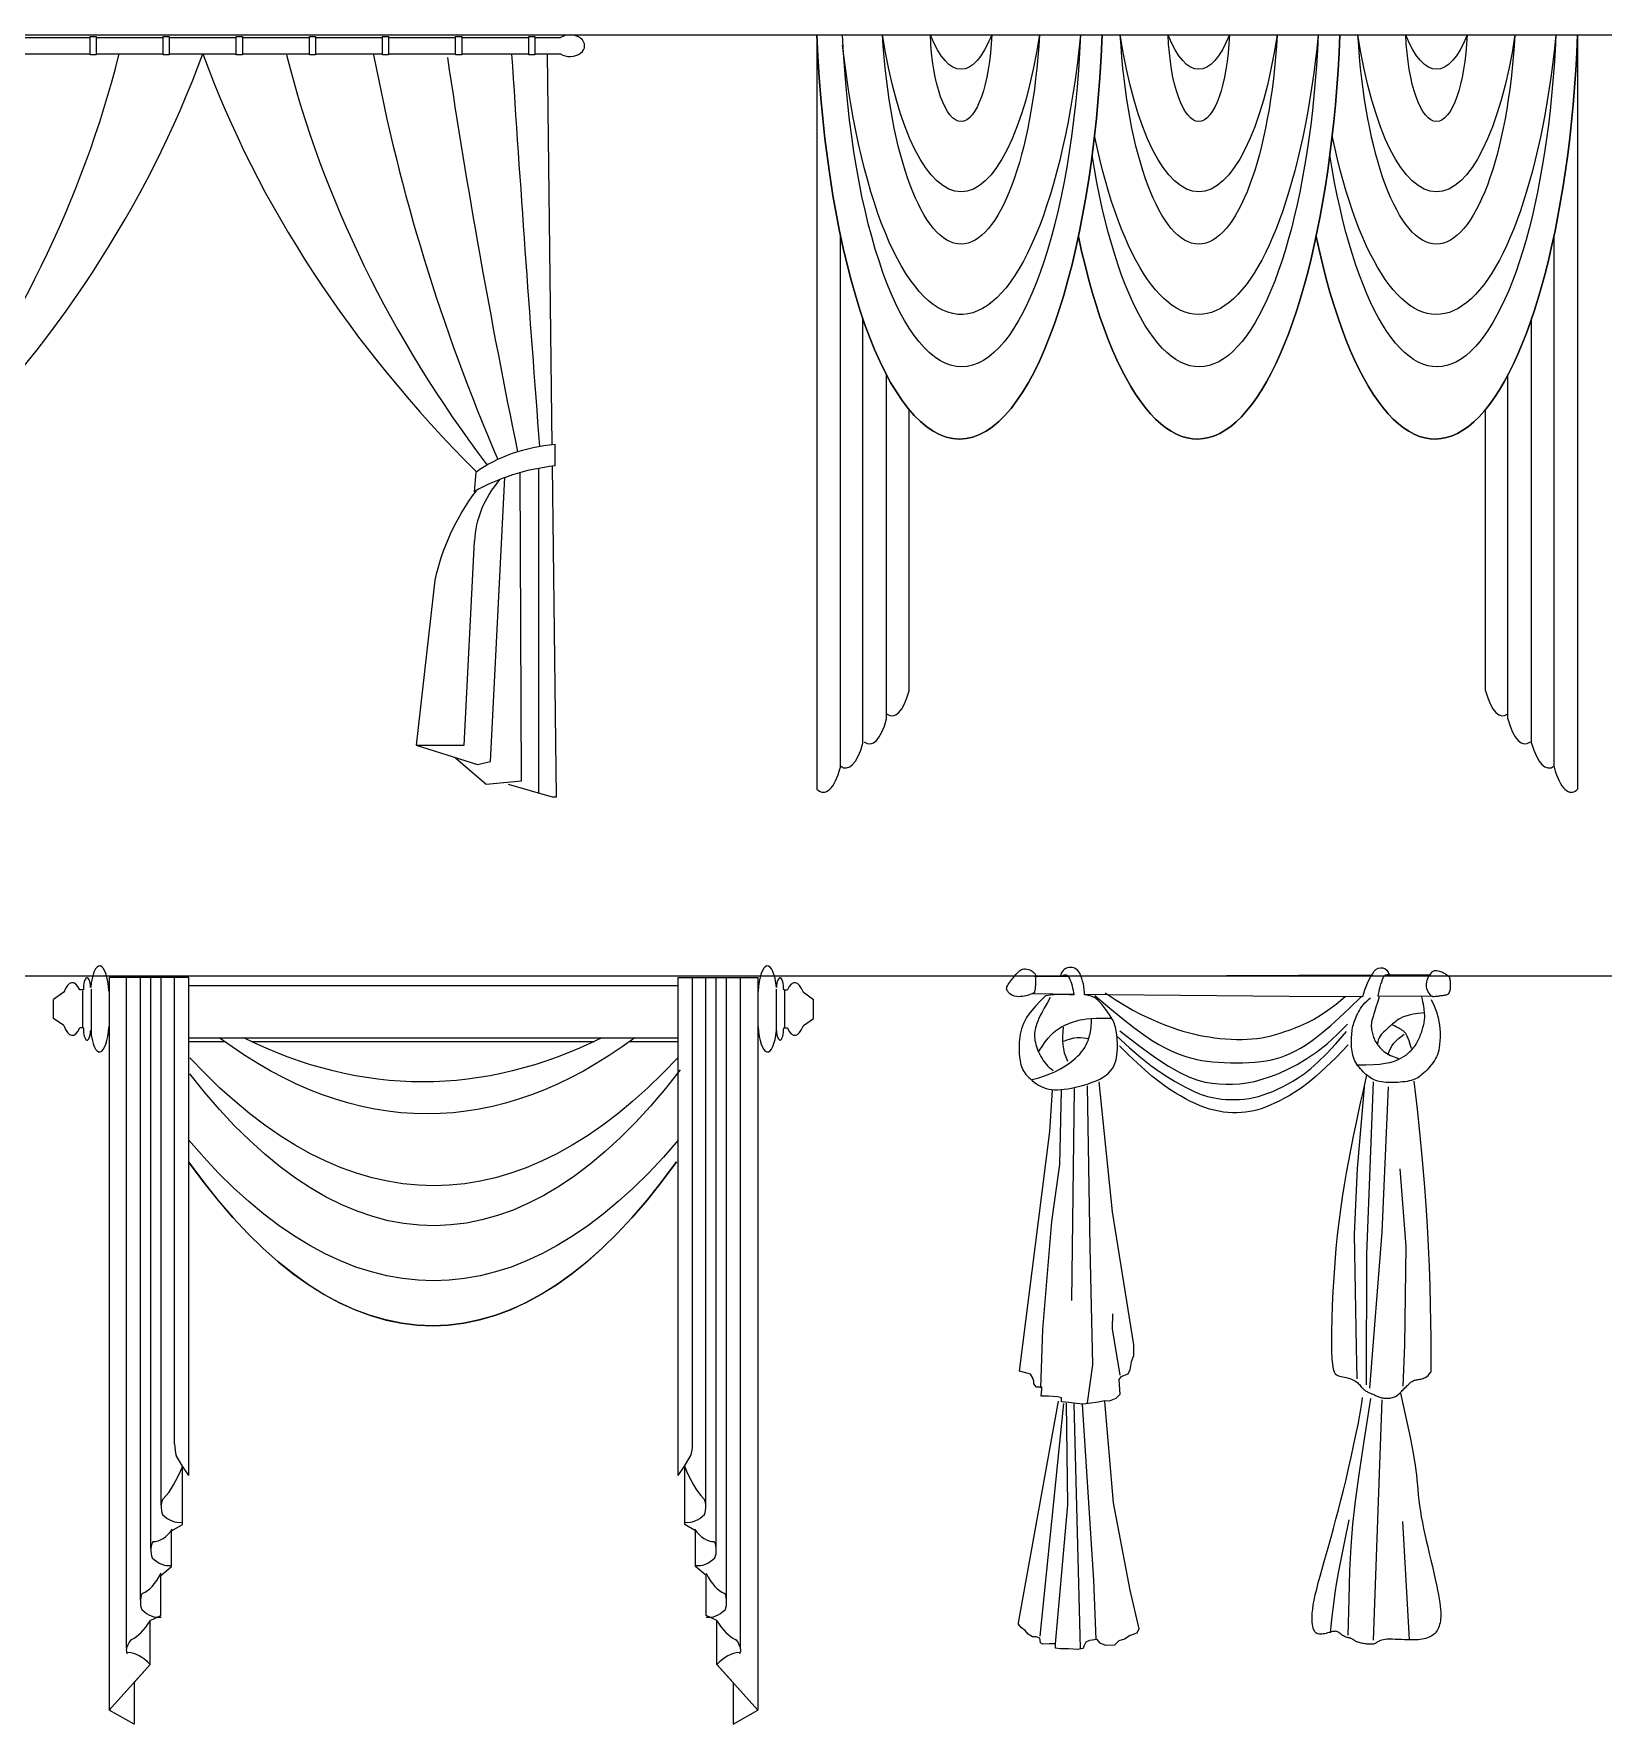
# Model space of a CAD drawing. Header units: inches. Extents: x 8.9 to 51.4, y 16 to 40.8.
# Drawn here: x 18.99 to 25.66, y 21.14 to 28.32 of the extents above; entities that cross this region are included whole.
import ezdxf

# ---------------------------------------------------------------- set-up
doc = ezdxf.new("R2010")
doc.units = ezdxf.units.IN
doc.header["$MEASUREMENT"] = 0
doc.layers.add('02', color=2, linetype='Continuous')
doc.layers.add('4', color=4, linetype='Continuous')

msp = doc.modelspace()

# ---------------------------------------------------------------- linework, layer by layer
at = {"layer": '02'}
for p, q in [((22.318, 28.3179), (25.554, 28.3179)), ((22.318, 28.3179), (22.318, 25.1109)), ((25.554, 28.3179), (25.554, 25.1109)), ((18.941, 28.3064), (19.2259, 28.3064)), ((19.2259, 28.3117), (19.252, 28.3117)), ((19.2259, 28.2329), (19.2259, 28.3117)), ((19.252, 28.3117), (19.252, 28.2329)), ((19.252, 28.3064), (19.5369, 28.3064)), ((19.5369, 28.2329), (19.5369, 28.3117)), ((19.5369, 28.3117), (19.563, 28.3117)), ((19.563, 28.3117), (19.563, 28.2329)), ((19.563, 28.3064), (19.848, 28.3064)), ((19.848, 28.3117), (19.8741, 28.3117)), ((19.848, 28.2329), (19.848, 28.3117)), ((19.8741, 28.3117), (19.8741, 28.2329)), ((19.8741, 28.3064), (20.159, 28.3064)), ((20.159, 28.3117), (20.1851, 28.3117)), ((20.159, 28.2329), (20.159, 28.3117)), ((20.1851, 28.3117), (20.1851, 28.2329)), ((20.1851, 28.3064), (20.47, 28.3064)), ((20.47, 28.3117), (20.4961, 28.3117)), ((20.47, 28.2329), (20.47, 28.3117)), ((20.4961, 28.3117), (20.4961, 28.2329)), ((20.4961, 28.3064), (20.7811, 28.3064)), ((20.7811, 28.3117), (20.8072, 28.3117)), ((20.7811, 28.2329), (20.7811, 28.3117)), ((20.8072, 28.3117), (20.8072, 28.2329)), ((20.8072, 28.3064), (21.0921, 28.3064)), ((21.0921, 28.3117), (21.1182, 28.3117)), ((21.0921, 28.2329), (21.0921, 28.3117)), ((21.1182, 28.3117), (21.1182, 28.2329)), ((21.1186, 28.3064), (21.2265, 28.3064)), ((18.941, 28.2375), (19.2259, 28.2375)), ((19.252, 28.2329), (19.2259, 28.2329)), ((19.252, 28.2375), (19.5369, 28.2375)), ((19.563, 28.2329), (19.5369, 28.2329)), ((19.563, 28.2375), (19.848, 28.2375)), ((19.8741, 28.2329), (19.848, 28.2329)), ((19.8741, 28.2375), (20.159, 28.2375)), ((20.1851, 28.2329), (20.159, 28.2329)), ((20.1851, 28.2375), (20.47, 28.2375)), ((20.4961, 28.2329), (20.47, 28.2329)), ((20.4961, 28.2375), (20.7811, 28.2375)), ((20.8072, 28.2329), (20.7811, 28.2329)), ((20.8072, 28.2375), (21.0921, 28.2375)), ((21.1182, 28.2329), (21.0921, 28.2329)), ((21.1186, 28.2375), (21.2265, 28.2375)), ((21.1921, 26.575), (21.1724, 28.2375)), ((22.4181, 25.2043), (22.4181, 27.4664)), ((25.4539, 25.2043), (25.4539, 27.4664)), ((22.5137, 25.3069), (22.5137, 27.1111)), ((25.3583, 25.3069), (25.3583, 27.1111)), ((22.6146, 25.4095), (22.6146, 26.8718)), ((25.2574, 25.4095), (25.2574, 26.8718)), ((22.7102, 25.5292), (22.7102, 26.7249)), ((25.1618, 25.5292), (25.1618, 26.7249)), ((21.2041, 26.4856), (21.2041, 26.5761)), ((20.8667, 26.4577), (20.86, 26.3755)), ((21.0606, 25.1467), (21.0563, 26.4571)), ((21.1352, 25.0948), (21.135, 26.4752)), ((21.2099, 25.0779), (21.1932, 26.4839)), ((20.9299, 25.2293), (20.9911, 26.4363)), ((20.8179, 25.2982), (20.8612, 26.1655)), ((20.6933, 26.0003), (20.6127, 25.2982)), ((20.6127, 25.2982), (20.8179, 25.2982)), ((20.6127, 25.2982), (20.8739, 25.2155)), ((20.7812, 25.2449), (20.9113, 25.1329)), ((20.8739, 25.2155), (20.9299, 25.2293)), ((20.9113, 25.1329), (21.0606, 25.1467)), ((21.0046, 25.1329), (21.1912, 25.0779)), ((21.1912, 25.0779), (21.2099, 25.0779)), ((19.308, 24.3096), (19.308, 21.1951)), ((19.6462, 24.3096), (19.308, 24.3096)), ((19.3816, 21.4608), (19.3816, 24.3096)), ((19.4405, 21.6627), (19.4405, 24.3096)), ((19.4847, 21.8827), (19.4847, 24.3096)), ((19.5289, 22.0666), (19.5289, 24.3096)), ((19.5855, 22.3278), (19.5855, 24.3096)), ((19.6462, 22.1935), (19.6462, 24.3096)), ((21.7281, 22.1935), (21.7281, 24.3096)), ((21.7281, 24.3096), (22.0663, 24.3096)), ((21.7888, 22.3278), (21.7888, 24.3096)), ((21.8453, 22.0666), (21.8453, 24.3096)), ((21.8895, 21.8827), (21.8895, 24.3096)), ((21.9338, 21.6627), (21.9338, 24.3096)), ((21.9926, 21.4608), (21.9926, 24.3096)), ((22.0663, 24.3096), (22.0663, 21.1951)), ((19.1139, 24.2473), (19.0705, 24.217)), ((19.1976, 24.2574), (19.1821, 24.2574)), ((19.1935, 24.2543), (19.1935, 24.0957)), ((19.2301, 24.2613), (19.2301, 24.0719)), ((19.6462, 24.2769), (21.7281, 24.2769)), ((22.1441, 24.2613), (22.1441, 24.0719)), ((22.1767, 24.2574), (22.1922, 24.2574)), ((22.1807, 24.2543), (22.1807, 24.0957)), ((22.2603, 24.2473), (22.3037, 24.217)), ((19.0705, 24.1361), (19.0705, 24.217)), ((22.3037, 24.1361), (22.3037, 24.217)), ((19.1139, 24.1058), (19.0705, 24.1361)), ((19.1976, 24.0957), (19.1821, 24.0957)), ((22.1767, 24.0957), (22.1922, 24.0957)), ((22.2603, 24.1058), (22.3037, 24.1361)), ((19.6462, 24.0542), (21.7281, 24.0542)), ((19.6462, 24.0388), (19.7964, 24.0388)), ((19.9113, 24.0388), (21.3712, 24.0388)), ((21.5226, 24.0388), (21.7281, 24.0388)), ((19.6192, 22.232), (19.5927, 22.2773)), ((19.6188, 21.9849), (19.6188, 22.2326)), ((19.6462, 22.1935), (19.6192, 22.232)), ((21.7281, 22.1935), (21.755, 22.232)), ((21.755, 22.232), (21.7816, 22.2773)), ((21.7555, 21.9849), (21.7555, 22.2326)), ((19.573, 21.9583), (19.6188, 21.9849)), ((19.573, 21.8061), (19.573, 21.9583)), ((21.8012, 21.9583), (21.7555, 21.9849)), ((21.8012, 21.8061), (21.8012, 21.9583)), ((19.5273, 21.7674), (19.573, 21.8061)), ((21.8469, 21.7674), (21.8012, 21.8061)), ((19.5273, 21.5975), (19.5273, 21.7674)), ((21.8469, 21.5975), (21.8469, 21.7674)), ((19.4816, 21.5757), (19.5273, 21.5975)), ((19.4816, 21.3888), (19.4816, 21.5757)), ((21.8926, 21.5757), (21.8469, 21.5975)), ((21.8926, 21.3888), (21.8926, 21.5757)), ((19.308, 21.1951), (19.4816, 21.3888)), ((19.4816, 21.3888), (19.4131, 21.3124)), ((21.8926, 21.3888), (21.9612, 21.3124)), ((22.0663, 21.1951), (21.8926, 21.3888)), ((19.4131, 21.3124), (19.4131, 21.1355)), ((21.9612, 21.3124), (21.9612, 21.1355)), ((19.4131, 21.1355), (19.308, 21.1951)), ((21.9612, 21.1355), (22.0663, 21.1951))]:
    msp.add_line(p, q, dxfattribs=at)
for points in [[(23.2347, 24.2416, -0.09696), (23.177, 24.2284, -0.160472), (23.1422, 24.2387, -0.129191), (23.1264, 24.2571, -0.232745), (23.1265, 24.2711, -0.034361), (23.1342, 24.2841, -0.018376), (23.1511, 24.3069, -0.014338), (23.1687, 24.3277, -0.025121), (23.1796, 24.3387, -0.166678), (23.1978, 24.3466, -0.123993), (23.2239, 24.3422, -0.095868), (23.2422, 24.3295, -0.168448), (23.2477, 24.3178, -0.029539), (23.2483, 24.3037, -0.015965), (23.2472, 24.2776, -0.015142), (23.2441, 24.2487, -0.129766), (23.2427, 24.2455, -0.117222), (23.2423, 24.2451, -0.008347)], [(24.9428, 24.2281, -0.231411), (24.9307, 24.2324, -0.098941), (24.9151, 24.2566, -0.116147), (24.9111, 24.2831, -0.09997), (24.9198, 24.3128, -0.079102), (24.9367, 24.3355, -0.181529), (24.9483, 24.3406, -0.078086), (24.9613, 24.3392, -0.050496), (24.9803, 24.3321, -0.043362), (25.0035, 24.318, -0.152229), (25.0082, 24.3117, -0.04535), (25.0101, 24.304, -0.021713), (25.0119, 24.2875, -0.0196), (25.0123, 24.2716, -0.0256), (25.0116, 24.2594, -0.122066), (25.005, 24.2418, -0.200714), (24.9952, 24.2355, -0.006291), (24.9882, 24.2343, -0.002554), (24.971, 24.2318, -0.003256), (24.9549, 24.2296, -0.004335)]]:
    msp.add_lwpolyline(points, format="xyb", close=True, dxfattribs=at)
for points in [[(23.3887, 24.3144), (23.2436, 24.3138)], [(24.6776, 24.3197), (23.4416, 24.3146)], [(24.9279, 24.3207), (24.7345, 24.3199)], [(23.2908, 24.2328), (23.2672, 24.2092), (23.2478, 24.1884), (23.2321, 24.1702), (23.2197, 24.1541), (23.21, 24.1397), (23.2026, 24.1266), (23.1969, 24.1145), (23.1924, 24.1028), (23.1887, 24.0914), (23.1857, 24.0801), (23.1832, 24.0689), (23.1814, 24.0578), (23.18, 24.0468), (23.179, 24.036), (23.1785, 24.0252), (23.1782, 24.0146), (23.1782, 24.0042), (23.1785, 23.9939), (23.179, 23.9838), (23.1798, 23.974), (23.1809, 23.9646), (23.1823, 23.9555), (23.184, 23.9469), (23.186, 23.9389), (23.1883, 23.9313), (23.191, 23.9242), (23.1942, 23.9175), (23.1978, 23.911), (23.2021, 23.9047), (23.2069, 23.8984), (23.2125, 23.8921), (23.2188, 23.8856), (23.2259, 23.8788), (23.2337, 23.872), (23.2423, 23.8653), (23.2514, 23.8588), (23.2612, 23.8527), (23.2714, 23.8471), (23.2821, 23.8423), (23.2932, 23.8384), (23.3047, 23.8355), (23.3165, 23.8337), (23.3289, 23.8327), (23.3418, 23.8327), (23.3554, 23.8335), (23.3698, 23.8351), (23.385, 23.8374), (23.4011, 23.8404), (23.4182, 23.844), (23.4359, 23.8482), (23.4539, 23.8531), (23.4718, 23.8585), (23.4894, 23.8646), (23.5061, 23.8712), (23.5216, 23.8784), (23.5357, 23.8863), (23.5479, 23.8947), (23.5584, 23.9037), (23.5673, 23.9132), (23.5747, 23.9233), (23.5808, 23.9339), (23.5857, 23.9449), (23.5895, 23.9565), (23.5923, 23.9686), (23.5943, 23.981), (23.5956, 23.9938), (23.5963, 24.0066), (23.5965, 24.0193), (23.5962, 24.0318), (23.5955, 24.0438), (23.5946, 24.0551), (23.5935, 24.0657), (23.5924, 24.0752), (23.5911, 24.084), (23.5896, 24.092), (23.5878, 24.0995), (23.5858, 24.1065), (23.5835, 24.1133), (23.5807, 24.12), (23.5776, 24.1268), (23.5739, 24.1337), (23.5698, 24.1407), (23.5654, 24.1478), (23.5607, 24.1549), (23.5559, 24.1618), (23.551, 24.1686), (23.5462, 24.1752), (23.5414, 24.1815), (23.5368, 24.1874), (23.5323, 24.1929), (23.528, 24.1981), (23.5237, 24.2029), (23.5196, 24.2073), (23.5154, 24.2115), (23.5112, 24.2153), (23.507, 24.2187), (23.5028, 24.2219), (23.4983, 24.2247), (23.4937, 24.2273), (23.4887, 24.2295), (23.4834, 24.2314), (23.4776, 24.233), (23.4713, 24.2343), (23.4644, 24.2353), (23.4568, 24.236)], [(23.2347, 24.2416), (23.4124, 24.2393)], [(23.3108, 24.2246), (23.2967, 24.2009), (23.285, 24.1806), (23.2755, 24.1632), (23.2678, 24.1483), (23.2617, 24.1355), (23.257, 24.1244), (23.2533, 24.1145), (23.2504, 24.1055), (23.248, 24.0969), (23.2461, 24.0887), (23.2448, 24.0808), (23.2439, 24.073), (23.2436, 24.0653), (23.2437, 24.0576), (23.2444, 24.0498), (23.2455, 24.0419), (23.2472, 24.0337), (23.2493, 24.0254), (23.2519, 24.0168), (23.2549, 24.0082), (23.2583, 23.9996), (23.2621, 23.9909), (23.2663, 23.9824), (23.2708, 23.974), (23.2756, 23.9657), (23.2809, 23.9577), (23.2865, 23.9499), (23.2926, 23.9423), (23.2993, 23.935), (23.3065, 23.928), (23.3144, 23.9214), (23.323, 23.915)], [(23.4128, 24.237), (23.4119, 24.237), (23.4023, 24.2371), (23.3927, 24.2373), (23.3832, 24.2376), (23.3735, 24.2379), (23.3633, 24.2381), (23.3523, 24.2381), (23.3403, 24.2376), (23.3269, 24.2367), (23.3119, 24.2351), (23.2908, 24.2328)], [(23.4573, 24.2388), (23.5562, 24.2375), (24.4806, 24.2299), (24.6404, 24.2307)], [(23.4999, 24.2342), (23.5637, 24.1797), (23.6187, 24.1345), (23.6661, 24.0976), (23.7067, 24.0679), (23.7418, 24.0442), (23.7724, 24.0256), (23.7995, 24.0108), (23.8242, 23.9988), (23.8474, 23.9886), (23.8697, 23.98), (23.8912, 23.9728), (23.9125, 23.9668), (23.9337, 23.9618), (23.9553, 23.9578), (23.9775, 23.9546), (24.0008, 23.9521), (24.0252, 23.95), (24.0507, 23.9485), (24.0768, 23.9475), (24.1032, 23.9472), (24.1297, 23.9475), (24.1558, 23.9485), (24.1813, 23.9503), (24.2058, 23.9528), (24.2291, 23.9562), (24.2513, 23.9605), (24.2726, 23.9658), (24.2934, 23.9721), (24.3137, 23.9796), (24.3339, 23.9883), (24.3541, 23.9983), (24.3747, 24.0096), (24.3958, 24.0225), (24.4184, 24.0378), (24.4433, 24.0562), (24.4713, 24.0788), (24.5035, 24.1064), (24.5406, 24.1398), (24.5836, 24.1801), (24.6333, 24.228)], [(23.5442, 24.2457), (23.5871, 24.2172), (23.6262, 24.1929), (23.6621, 24.1721), (23.695, 24.1545), (23.7253, 24.1396), (23.7536, 24.127), (23.78, 24.1161), (23.8051, 24.1065), (23.8291, 24.0978), (23.8524, 24.0899), (23.875, 24.0828), (23.8972, 24.0764), (23.9193, 24.0707), (23.9413, 24.0656), (23.9635, 24.0612), (23.986, 24.0574), (24.0091, 24.0541), (24.0325, 24.0514), (24.0562, 24.0493), (24.0798, 24.0479), (24.1032, 24.0471), (24.1262, 24.047), (24.1486, 24.0477), (24.1701, 24.049), (24.1908, 24.0511), (24.2108, 24.054), (24.2303, 24.0577), (24.2496, 24.0621), (24.269, 24.0673), (24.2887, 24.0733), (24.3091, 24.08), (24.3304, 24.0875), (24.3529, 24.0959), (24.3768, 24.1057), (24.4024, 24.1175), (24.4299, 24.1319), (24.4597, 24.1497), (24.492, 24.1713), (24.527, 24.1975), (24.565, 24.2289)], [(24.9306, 24.2162), (24.9436, 24.1894), (24.9535, 24.1638), (24.9606, 24.1393), (24.9652, 24.1162), (24.968, 24.0946), (24.9691, 24.0746), (24.9691, 24.0564), (24.9683, 24.04), (24.967, 24.0255), (24.9653, 24.0127), (24.9632, 24.0014), (24.9606, 23.9913), (24.9575, 23.9821), (24.9538, 23.9736), (24.9496, 23.9655), (24.9448, 23.9576), (24.9394, 23.9496), (24.9334, 23.9415), (24.9271, 23.9336), (24.9204, 23.9258), (24.9136, 23.9184), (24.9067, 23.9113), (24.8998, 23.9047), (24.8931, 23.8986), (24.8866, 23.8933), (24.8803, 23.8886), (24.8739, 23.8844), (24.8674, 23.8808), (24.8607, 23.8777), (24.8536, 23.8749), (24.8461, 23.8726), (24.8378, 23.8705), (24.8289, 23.8688), (24.8194, 23.8673), (24.8094, 23.866), (24.7991, 23.865), (24.7886, 23.8643), (24.778, 23.8638), (24.7676, 23.8635), (24.7574, 23.8635), (24.7475, 23.8638), (24.738, 23.8643), (24.7289, 23.8652), (24.72, 23.8664), (24.7116, 23.8681), (24.7034, 23.8701), (24.6955, 23.8727), (24.6878, 23.8758), (24.6805, 23.8794), (24.6734, 23.8835), (24.6665, 23.8881), (24.6598, 23.8931), (24.6534, 23.8985), (24.6472, 23.9041), (24.6412, 23.9099), (24.6354, 23.9159), (24.6298, 23.9221), (24.6245, 23.9284), (24.6194, 23.9349), (24.6146, 23.9417), (24.6103, 23.9486), (24.6063, 23.9559), (24.6029, 23.9634), (24.5999, 23.9713), (24.5976, 23.9795), (24.5957, 23.9881), (24.5943, 23.9968), (24.5933, 24.0057), (24.5926, 24.0146), (24.5922, 24.0236), (24.5921, 24.0324), (24.5921, 24.041), (24.5923, 24.0494), (24.5926, 24.0576), (24.5931, 24.0656), (24.5937, 24.0734), (24.5945, 24.081), (24.5955, 24.0885), (24.5968, 24.0959), (24.5983, 24.1032), (24.6, 24.1105), (24.602, 24.1177), (24.6043, 24.1249), (24.6069, 24.1322), (24.6099, 24.1395), (24.6132, 24.147), (24.617, 24.1547), (24.6211, 24.1625), (24.6257, 24.1706), (24.6308, 24.1788), (24.6364, 24.187), (24.6425, 24.1951), (24.6493, 24.2029), (24.6567, 24.2103), (24.6647, 24.2172), (24.6735, 24.2235)], [(24.6136, 23.939), (24.6525, 23.939), (24.6854, 23.9402), (24.713, 23.9424), (24.7359, 23.9454), (24.755, 23.9492), (24.7709, 23.9537), (24.7844, 23.9587), (24.7961, 23.9641), (24.8068, 23.9699), (24.8165, 23.976), (24.8253, 23.9822), (24.8332, 23.9886), (24.8404, 23.9951), (24.8468, 24.0015), (24.8526, 24.008), (24.8577, 24.0143), (24.8623, 24.0204), (24.8664, 24.0264), (24.87, 24.0323), (24.8733, 24.0381), (24.8762, 24.0439), (24.8789, 24.0497), (24.8814, 24.0555), (24.8838, 24.0615), (24.8861, 24.0675), (24.8883, 24.0737), (24.8905, 24.0799), (24.8925, 24.0861), (24.8944, 24.0922), (24.8961, 24.0983), (24.8977, 24.1043), (24.8991, 24.1102), (24.9004, 24.1158), (24.9014, 24.1214), (24.9022, 24.1269), (24.9029, 24.1325), (24.9033, 24.1382), (24.9034, 24.1441), (24.9034, 24.1502), (24.9031, 24.1566), (24.9025, 24.1635), (24.9017, 24.1709), (24.9006, 24.1788), (24.8993, 24.1873), (24.8976, 24.1965), (24.8956, 24.2064), (24.8933, 24.2172), (24.8906, 24.2288)], [(24.7097, 24.227), (24.7024, 24.2037), (24.6962, 24.1843), (24.6911, 24.1683), (24.6868, 24.1553), (24.6835, 24.1445), (24.6808, 24.1356), (24.6789, 24.1279), (24.6775, 24.121), (24.6767, 24.1143), (24.6763, 24.1078), (24.6763, 24.1015), (24.6767, 24.0953), (24.6774, 24.0893), (24.6784, 24.0834), (24.6796, 24.0777), (24.6809, 24.0721), (24.6824, 24.0666), (24.6841, 24.0612), (24.686, 24.0558), (24.6881, 24.0505), (24.6905, 24.0452), (24.6932, 24.0399), (24.6963, 24.0345), (24.6998, 24.029), (24.7037, 24.0233), (24.7081, 24.0177), (24.7129, 24.012), (24.7181, 24.0064), (24.7238, 24.001), (24.7299, 23.9959), (24.7365, 23.991), (24.7435, 23.9866), (24.7509, 23.9826), (24.7585, 23.979), (24.7661, 23.9758), (24.7734, 23.973), (24.7802, 23.9705), (24.7861, 23.9684), (24.7911, 23.9665), (24.7948, 23.9648)], [(24.7062, 24.2311), (24.9348, 24.2322)], [(24.9018, 24.1603), (24.8756, 24.1575), (24.8541, 24.1542), (24.8366, 24.1506), (24.8225, 24.1466), (24.8111, 24.1424), (24.8017, 24.1379), (24.7939, 24.1332), (24.7868, 24.1283), (24.7801, 24.1233), (24.7735, 24.1182), (24.767, 24.113), (24.7607, 24.1076), (24.7544, 24.1022), (24.7483, 24.0967), (24.7421, 24.0911), (24.736, 24.0854), (24.73, 24.0797), (24.7241, 24.0737), (24.7186, 24.0674), (24.7136, 24.0607), (24.7094, 24.0533), (24.7061, 24.0452), (24.704, 24.0362), (24.7031, 24.0262)], [(23.2341, 23.876), (23.2615, 23.8835), (23.2865, 23.8917), (23.3092, 23.9005), (23.3297, 23.9096), (23.3483, 23.919), (23.365, 23.9286), (23.3801, 23.9382), (23.3937, 23.9476), (23.406, 23.9569), (23.4171, 23.9661), (23.427, 23.9752), (23.4359, 23.9843), (23.4439, 23.9936), (23.451, 24.0032), (23.4573, 24.0131), (23.463, 24.0234), (23.4682, 24.0343), (23.4727, 24.0459), (23.4767, 24.0583), (23.48, 24.0717), (23.4826, 24.0862), (23.4847, 24.102), (23.486, 24.1192), (23.4866, 24.138)], [(23.2597, 23.9922), (23.2755, 24.0167), (23.2896, 24.0366), (23.302, 24.0528), (23.3131, 24.0655), (23.3232, 24.0756), (23.3324, 24.0835), (23.3412, 24.0898), (23.3497, 24.0952), (23.3582, 24.1), (23.3667, 24.1045), (23.3753, 24.1086), (23.3839, 24.1124), (23.3925, 24.1159), (23.4012, 24.1192), (23.41, 24.1222), (23.4188, 24.1251), (23.4278, 24.1278), (23.4378, 24.1303), (23.4497, 24.1324), (23.4645, 24.1343), (23.4831, 24.1357), (23.5064, 24.1367), (23.5354, 24.1371), (23.571, 24.1369)], [(23.3655, 24.0993), (23.364, 24.079), (23.3631, 24.0598), (23.363, 24.0416), (23.3641, 24.024), (23.3664, 24.0068), (23.3703, 23.9897), (23.3761, 23.9723), (23.3838, 23.9545)], [(23.5941, 24.0603), (23.6478, 24.0112), (23.6957, 23.9704), (23.7383, 23.9368), (23.7761, 23.9094), (23.8094, 23.8875), (23.8386, 23.8699), (23.8642, 23.8559), (23.8865, 23.8443), (23.906, 23.8346), (23.9232, 23.8262), (23.9387, 23.8192), (23.9528, 23.8133), (23.9663, 23.8084), (23.9795, 23.8043), (23.9931, 23.8009), (24.0075, 23.798), (24.0232, 23.7955), (24.0401, 23.7934), (24.0581, 23.7919), (24.0768, 23.7911), (24.0962, 23.791), (24.116, 23.7917), (24.1361, 23.7934), (24.1562, 23.7961), (24.1763, 23.7999), (24.1964, 23.8048), (24.2165, 23.8109), (24.2367, 23.818), (24.2571, 23.8261), (24.2778, 23.8353), (24.2987, 23.8455), (24.3201, 23.8566), (24.3421, 23.869), (24.3653, 23.8834), (24.3905, 23.9012), (24.4183, 23.9234), (24.4496, 23.9512), (24.485, 23.9859), (24.5253, 24.0284), (24.5712, 24.0801)], [(23.6065, 24.0842), (23.6876, 24.0212), (23.756, 23.9716), (23.8134, 23.9338), (23.8617, 23.9061), (23.9026, 23.8867), (23.9379, 23.8739), (23.9694, 23.8659), (23.999, 23.861), (24.028, 23.8578), (24.057, 23.8562), (24.0864, 23.8564), (24.1163, 23.8584), (24.147, 23.8624), (24.1789, 23.8687), (24.212, 23.8774), (24.2468, 23.8887), (24.2835, 23.9027), (24.3218, 23.9199), (24.3615, 23.9407), (24.4026, 23.9654), (24.4447, 23.9945), (24.4878, 24.0284), (24.5314, 24.0675), (24.5756, 24.1122)], [(24.8476, 24.0084), (24.8422, 24.0261), (24.8374, 24.0404), (24.8331, 24.0516), (24.8293, 24.0602), (24.8258, 24.0667), (24.8227, 24.0715), (24.8198, 24.0752), (24.817, 24.078), (24.8143, 24.0806), (24.8116, 24.0829), (24.8089, 24.085), (24.8061, 24.087), (24.8033, 24.0889), (24.8003, 24.0907), (24.7971, 24.0925), (24.7938, 24.0944), (24.7902, 24.0964), (24.7864, 24.0984), (24.7825, 24.1005), (24.7786, 24.1025), (24.7748, 24.1045), (24.7711, 24.1064), (24.7676, 24.1082), (24.7645, 24.1098)], [(23.3688, 24.039), (23.3827, 24.0455), (23.3971, 24.0501), (23.4116, 24.0532), (23.4257, 24.0549), (23.4394, 24.0552), (23.4521, 24.0544), (23.4635, 24.0525), (23.4734, 24.0498)], [(24.5785, 24.0238), (24.5269, 23.9708), (24.4818, 23.927), (24.4422, 23.8915), (24.4077, 23.8629), (24.3774, 23.8402), (24.3506, 23.8221), (24.3266, 23.8077), (24.3046, 23.7956), (24.2842, 23.7849), (24.2648, 23.7754), (24.2464, 23.767), (24.2286, 23.7598), (24.2113, 23.7535), (24.1941, 23.7483), (24.177, 23.7439), (24.1596, 23.7405), (24.1417, 23.7378), (24.1234, 23.7361), (24.1047, 23.7352), (24.0857, 23.7353), (24.0664, 23.7363), (24.047, 23.7384), (24.0273, 23.7415), (24.0076, 23.7457), (23.9877, 23.7511), (23.9678, 23.7575), (23.9477, 23.7651), (23.9273, 23.7739), (23.9066, 23.7837), (23.8856, 23.7947), (23.864, 23.8069), (23.842, 23.8201), (23.8193, 23.8346), (23.7956, 23.8509), (23.7704, 23.8695), (23.7432, 23.8912), (23.7136, 23.9164), (23.6811, 23.9459), (23.6453, 23.9802), (23.6057, 24.02)], [(24.7468, 23.9815), (24.7519, 23.9958), (24.7578, 24.0087), (24.7647, 24.0205), (24.7725, 24.0314), (24.7815, 24.0415), (24.7918, 24.051), (24.8033, 24.0601), (24.8162, 24.069)], [(23.5168, 23.8666), (23.5735, 23.3135), (23.6648, 22.7483), (23.6642, 22.702), (23.6552, 22.6761), (23.649, 22.6415), (23.6401, 22.6242), (23.611, 22.613), (23.6022, 22.6016), (23.6072, 22.5379), (23.5896, 22.5207), (23.5605, 22.5095), (23.5432, 22.5097), (23.5142, 22.5043), (23.4736, 22.499), (23.4504, 22.4964), (23.4215, 22.4997), (23.3897, 22.503), (23.3579, 22.5063), (23.3581, 22.5236), (23.3408, 22.5267), (23.3032, 22.5301), (23.2714, 22.5305), (23.2746, 22.5594), (23.2748, 22.5681), (23.2516, 22.5684), (23.2402, 22.583), (23.2404, 22.5945), (23.2348, 22.6091), (23.2263, 22.6236), (23.2061, 22.6297), (23.1801, 22.6358), (23.2605, 23.274), (23.3087, 23.6552), (23.3196, 23.8315)], [(24.6558, 23.8965), (24.6525, 23.8817), (24.6469, 23.8567), (24.6395, 23.8233), (24.6306, 23.7828), (24.6207, 23.737), (24.6102, 23.6874), (24.5994, 23.6355), (24.5888, 23.5831), (24.5788, 23.5312), (24.5694, 23.4799), (24.5605, 23.4286), (24.5523, 23.3769), (24.5447, 23.3244), (24.5377, 23.2707), (24.5314, 23.2151), (24.5257, 23.1575), (24.5207, 23.0975), (24.5164, 23.0362), (24.5128, 22.9751), (24.51, 22.9156), (24.5079, 22.8589), (24.5068, 22.8065), (24.5065, 22.7599), (24.5071, 22.7202), (24.5086, 22.6886), (24.5111, 22.6644), (24.5144, 22.6465), (24.5184, 22.6339), (24.5231, 22.6256), (24.5285, 22.6205), (24.5345, 22.6176), (24.541, 22.6157), (24.548, 22.6141), (24.5552, 22.6126), (24.5627, 22.6109), (24.5702, 22.6092), (24.5777, 22.6074), (24.5849, 22.6053), (24.5918, 22.6029), (24.5982, 22.6003), (24.604, 22.5973), (24.6093, 22.5939), (24.614, 22.5904), (24.6183, 22.5867), (24.6222, 22.5829), (24.6258, 22.5792), (24.6292, 22.5755), (24.6323, 22.572), (24.6352, 22.5687), (24.6381, 22.5656), (24.6409, 22.5627), (24.6436, 22.5601), (24.6463, 22.5576), (24.6491, 22.5553), (24.652, 22.5532), (24.655, 22.5512), (24.6581, 22.5494), (24.6613, 22.5477), (24.6647, 22.5461), (24.6682, 22.5446), (24.6717, 22.5431), (24.6754, 22.5416), (24.679, 22.5401), (24.6827, 22.5386), (24.6863, 22.537), (24.69, 22.5353), (24.6937, 22.5336), (24.6974, 22.532), (24.7012, 22.5303), (24.705, 22.5287), (24.7089, 22.5273), (24.7128, 22.5259), (24.7169, 22.5247), (24.721, 22.5237), (24.7251, 22.5228), (24.7294, 22.5221), (24.7337, 22.5216), (24.7381, 22.5213), (24.7426, 22.5213), (24.7472, 22.5214), (24.7519, 22.5218), (24.7565, 22.5224), (24.7612, 22.5232), (24.7659, 22.5243), (24.7705, 22.5257), (24.7749, 22.5274), (24.7793, 22.5293), (24.7834, 22.5316), (24.7873, 22.5341), (24.791, 22.537), (24.7946, 22.54), (24.7981, 22.5433), (24.8015, 22.5467), (24.8048, 22.5502), (24.8082, 22.5538), (24.8116, 22.5574), (24.8151, 22.5611), (24.8186, 22.5647), (24.8221, 22.5682), (24.8256, 22.5717), (24.8291, 22.5751), (24.8325, 22.5783), (24.8358, 22.5813), (24.839, 22.5841), (24.842, 22.5868), (24.8449, 22.5891), (24.8478, 22.5913), (24.8507, 22.5932), (24.8536, 22.5949), (24.8565, 22.5964), (24.8596, 22.5976), (24.8629, 22.5986), (24.8664, 22.5994), (24.8702, 22.6), (24.8741, 22.6006), (24.8782, 22.6012), (24.8826, 22.6019), (24.8871, 22.6028), (24.8918, 22.604), (24.8966, 22.6055), (24.9016, 22.6076), (24.9068, 22.6102), (24.9121, 22.6137), (24.9175, 22.6182), (24.923, 22.6238), (24.9285, 22.6307), (24.9299, 22.6328)], [(24.6846, 23.8666), (24.6557, 23.1345), (24.6537, 22.5791)], [(24.8568, 23.8693), (24.8708, 23.75), (24.8827, 23.6386), (24.8928, 23.5343), (24.9013, 23.4359), (24.9082, 23.3425), (24.9139, 23.253), (24.9184, 23.1666), (24.9219, 23.082), (24.9246, 22.9989), (24.9266, 22.9191), (24.928, 22.8446), (24.929, 22.7779), (24.9295, 22.721), (24.9298, 22.6764), (24.9299, 22.6462), (24.9299, 22.6328)], [(23.3572, 23.831), (23.3503, 23.5159), (23.3155, 23.2733), (23.2779, 22.8139), (23.2689, 22.5653)], [(23.4123, 23.839), (23.4009, 22.9367)], [(23.4674, 23.8499), (23.479, 23.1642), (23.4901, 22.6637), (23.4678, 22.502)], [(24.6476, 23.8599), (24.6161, 23.4988), (24.6027, 23.2188), (24.6114, 22.7369), (24.6146, 22.6042)], [(24.7483, 23.8461), (24.7208, 23.2271), (24.6682, 22.5642)], [(24.798, 23.4965), (24.8234, 23.1668), (24.8181, 22.7491), (24.811, 22.5722)], [(23.6082, 22.6188), (23.576, 22.8159), (23.5768, 22.8796)], [(23.5409, 22.507), (23.5777, 22.0762), (23.6497, 21.7057), (23.6872, 21.5415), (23.6791, 21.5231), (23.6499, 21.5129), (23.6259, 21.4974), (23.602, 21.4898), (23.5833, 21.4715), (23.5463, 21.4694), (23.5227, 21.4802), (23.5097, 21.4962), (23.4779, 21.4913), (23.462, 21.4836), (23.4538, 21.4679), (23.4511, 21.4574), (23.4272, 21.4524), (23.3876, 21.4555), (23.3533, 21.4559), (23.3322, 21.4589), (23.3324, 21.4773), (23.3219, 21.4775), (23.306, 21.4777), (23.2796, 21.4754), (23.2691, 21.4808), (23.2667, 21.5019), (23.2509, 21.5074), (23.2351, 21.5076), (23.2167, 21.5184), (23.2037, 21.5344), (23.188, 21.5452), (23.175, 21.5612), (23.1751, 21.5664), (23.3454, 22.5095)], [(23.3664, 22.4987), (23.2668, 21.5098)], [(23.3324, 21.4773), (23.3848, 22.0681), (23.3797, 22.5011)], [(23.4113, 22.4981), (23.4288, 21.7877), (23.4379, 21.4575)], [(24.8008, 22.5428), (24.8238, 22.4391), (24.8411, 22.3552), (24.8537, 22.2883), (24.8623, 22.2357), (24.8678, 22.1944), (24.8713, 22.1618), (24.8736, 22.1349), (24.8756, 22.111), (24.8781, 22.0876), (24.8812, 22.0643), (24.8848, 22.0409), (24.8889, 22.0171), (24.8935, 21.9929), (24.8986, 21.9682), (24.9042, 21.9427), (24.9101, 21.9164), (24.9164, 21.8891), (24.9229, 21.8613), (24.9294, 21.8334), (24.9359, 21.8057), (24.9422, 21.7787), (24.9481, 21.7528), (24.9535, 21.7284), (24.9583, 21.706), (24.9622, 21.686), (24.9654, 21.668), (24.9679, 21.652), (24.9697, 21.6377), (24.9709, 21.6249), (24.9716, 21.6133), (24.9718, 21.6027), (24.9716, 21.5928), (24.971, 21.5836), (24.97, 21.5749), (24.9686, 21.5667), (24.9669, 21.559), (24.9647, 21.5518), (24.9622, 21.5451), (24.9593, 21.5389), (24.9561, 21.5332), (24.9524, 21.528), (24.9484, 21.5231), (24.944, 21.5188), (24.9391, 21.5148), (24.9339, 21.5112), (24.9282, 21.508), (24.9221, 21.5051), (24.9155, 21.5026), (24.9085, 21.5004), (24.901, 21.4985), (24.8929, 21.4969), (24.8842, 21.4956), (24.8749, 21.4947), (24.8648, 21.494), (24.854, 21.4937), (24.8425, 21.4937), (24.8301, 21.494), (24.8172, 21.4945), (24.804, 21.4951), (24.7909, 21.4958), (24.778, 21.4963), (24.7657, 21.4967), (24.7544, 21.4968), (24.7441, 21.4966), (24.7353, 21.4958), (24.7278, 21.4947), (24.7214, 21.4933), (24.716, 21.4916), (24.7115, 21.4897), (24.7076, 21.4878), (24.7043, 21.4859), (24.7014, 21.484), (24.6987, 21.4823), (24.6961, 21.4807), (24.6936, 21.4793), (24.691, 21.4781), (24.6883, 21.4771), (24.6854, 21.4762), (24.6821, 21.4756), (24.6783, 21.4753), (24.6741, 21.4751), (24.6694, 21.4752), (24.6644, 21.4755), (24.6592, 21.4759), (24.6538, 21.4765), (24.6485, 21.4773), (24.6432, 21.4781), (24.6382, 21.479), (24.6334, 21.4801), (24.629, 21.4812), (24.6248, 21.4823), (24.6209, 21.4836), (24.6173, 21.4849), (24.614, 21.4863), (24.6109, 21.4877), (24.608, 21.4893), (24.6054, 21.4909), (24.6029, 21.4925), (24.6005, 21.4941), (24.5982, 21.4957), (24.5959, 21.4972), (24.5936, 21.4987), (24.5911, 21.4999), (24.5885, 21.501), (24.5856, 21.5018), (24.5825, 21.5025), (24.5793, 21.5032), (24.5759, 21.5039), (24.5724, 21.5047), (24.5688, 21.5057), (24.5652, 21.507), (24.5615, 21.5087), (24.5579, 21.5108), (24.5542, 21.5132), (24.5506, 21.5159), (24.547, 21.5186), (24.5434, 21.5213), (24.5399, 21.5238), (24.5365, 21.5261), (24.5331, 21.5279), (24.5297, 21.5292), (24.5264, 21.53), (24.523, 21.5304), (24.5194, 21.5303), (24.5155, 21.5299), (24.5114, 21.5291), (24.5069, 21.528), (24.5019, 21.5266), (24.4964, 21.5251), (24.4905, 21.5234), (24.4844, 21.5218), (24.4781, 21.5203), (24.4718, 21.5191), (24.4656, 21.5182), (24.4597, 21.5179), (24.4543, 21.5182), (24.4493, 21.5193), (24.4449, 21.5212), (24.4409, 21.5239), (24.4375, 21.5274), (24.4344, 21.5319), (24.4318, 21.5374), (24.4295, 21.5439), (24.4276, 21.5513), (24.4261, 21.5599), (24.4249, 21.5697), (24.4243, 21.5809), (24.4244, 21.5936), (24.4252, 21.6079), (24.4268, 21.6242), (24.4294, 21.6423), (24.4331, 21.6627), (24.438, 21.6853), (24.4439, 21.71), (24.4507, 21.7367), (24.4584, 21.7653), (24.4668, 21.7956), (24.4758, 21.8275), (24.4852, 21.8608), (24.4951, 21.8954), (24.5052, 21.9312), (24.5155, 21.9682), (24.5259, 22.0066), (24.5366, 22.0464), (24.5473, 22.0878), (24.5581, 22.1308), (24.569, 22.1755), (24.5799, 22.222), (24.5907, 22.2702), (24.6012, 22.3187), (24.611, 22.3658), (24.6198, 22.41), (24.6273, 22.4497), (24.6331, 22.4832), (24.6368, 22.5089), (24.6382, 22.5252)], [(24.6726, 22.5199), (24.6443, 22.3392), (24.623, 22.1978), (24.6074, 22.0839), (24.5964, 21.9857), (24.5889, 21.8913), (24.5839, 21.789), (24.58, 21.6669), (24.5763, 21.5134)], [(24.7217, 22.5143), (24.6843, 21.4924)], [(23.4456, 22.495), (23.4943, 21.7472), (23.5044, 21.4963)], [(24.5027, 21.5242), (24.5102, 21.5928), (24.5165, 21.6477), (24.5226, 21.6945), (24.5294, 21.7389), (24.5378, 21.7865), (24.5489, 21.8429), (24.5635, 21.9139), (24.5825, 22.0049)], [(24.8086, 21.9971), (24.8368, 21.4954)]]:
    msp.add_lwpolyline(points, dxfattribs=at)
for points in [[(23.4568, 24.236, 0.110106), (23.4357, 24.3284, 0.760968), (23.3538, 24.3146, 1.094378)], [(23.4128, 24.2369, 0.065217), (23.392, 24.3093, 0.508096), (23.3618, 24.3161, 2.605969)], [(24.6402, 24.23, -0.091591), (24.6889, 24.337, -0.669225), (24.7517, 24.3231, 0.829411)], [(24.7059, 24.2292, -0.065433), (24.728, 24.3116, -0.367635), (24.7504, 24.3231, 0.109386)]]:
    msp.add_lwpolyline(points, format="xyb", dxfattribs=at)
for centre, major_axis, ratio, start_param, end_param in [((21.2677, 28.272), (0.0622, 0), 0.738531, 3.989655, 8.576716), ((22.9248, 28.5718), (0, 1.9721), 0.310243, 1.699888, 4.583297), ((23.936, 28.5718), (0, 1.9721), 0.310243, 2.16891, 4.583297), ((24.9472, 28.5718), (0, 1.9721), 0.310243, 2.16891, 4.583297), ((11.7089, 29.2858), (-7.7721, 0), 0.738531, 2.632626, 2.957117), ((12.7644, 29.6207), (7.1893, 0), 0.738531, -0.637613, -0.263542), ((26.6466, 29.6207), (-7.1893, 0), 0.738531, 0.263542, 0.637613), ((27.7021, 29.2858), (7.7721, 0), 0.738531, 3.326068, 3.650559), ((34.5238, 29.6888), (-14.2287, 0), 0.738531, 0.138994, 0.307064), ((76.2447, 32.7655), (55.8387, 0), 0.738531, 3.251982, 3.293008), ((282.3728, 37.5433), (261.6572, 0), 0.738531, 3.189771, 3.198421), ((21.2701, 26.152), (-0.5781, 0), 0.738531, -1.456344, -0.798355), ((21.3163, 25.946), (-0.7391, 0), 0.738531, -1.418431, -0.905521), ((22.2449, 25.823), (1.5701, 0), 0.738531, 2.640561, 2.988065), ((21.593, 26.1458), (0.7323, 0), 0.738531, 2.59413, 3.105145), ((22.6375, 25.7353), (0, 0.3121), 0.310243, 2.902973, 3.991196), ((25.2345, 25.7353), (0, 0.3121), 0.310243, 2.29199, 3.380213), ((22.5419, 25.6156), (0, 0.3121), 0.310243, 2.902973, 3.991196), ((25.3301, 25.6156), (0, 0.3121), 0.310243, 2.29199, 3.380213), ((22.4409, 25.513), (0, 0.3121), 0.310243, 2.902973, 3.991196), ((25.431, 25.513), (0, 0.3121), 0.310243, 2.29199, 3.380213), ((22.3453, 25.4103), (0, 0.3121), 0.310243, 2.855538, 3.991196), ((25.5266, 25.4103), (0, 0.3121), 0.310243, 2.29199, 3.427647), ((19.1501, 24.098), (0, 0.1904), 0.306377, -0.579469, 0.670217), ((19.2132, 24.258), (0, 0.051), 0.306377, -1.383449, 1.582566), ((19.2668, 24.2292), (0, 0.1304), 0.306377, -1.39229, 1.272567), ((22.1075, 24.2292), (0, 0.1304), 0.306377, -1.272567, 1.39229), ((22.161, 24.258), (0, 0.051), 0.306377, 4.700619, 7.666634), ((22.2241, 24.098), (0, 0.1904), 0.306377, -0.670217, 0.579469), ((19.1501, 24.255), (0, 0.1904), 0.306377, 2.471376, 3.721062), ((19.2132, 24.0951), (0, 0.051), 0.306377, 1.559027, 4.525042), ((19.2668, 24.1239), (0, 0.1304), 0.306377, 1.869026, 4.533883), ((22.1075, 24.1239), (0, 0.1304), 0.306377, 1.749303, 4.41416), ((22.161, 24.0951), (0, 0.051), 0.306377, 1.758144, 4.724158), ((22.2241, 24.255), (0, 0.1904), 0.306377, 2.562123, 3.811809), ((20.683, 31.4055), (0, 8.5759), 0.306377, 2.735961, 3.547683), ((19.6089, 22.3328), (0, 0.0768), 0.306377, 1.635771, 2.378609), ((21.7653, 22.3328), (0, 0.0768), 0.306377, 3.904577, 4.647414), ((19.4663, 22.8722), (0, 0.8116), 0.306377, 3.436849, 3.808672), ((21.9079, 22.8722), (0, 0.8116), 0.306377, 2.474513, 2.846337), ((19.54, 22.059), (0, 0.0369), 0.306377, 0.117705, 2.608448), ((21.8342, 22.059), (0, 0.0369), 0.306377, 3.674738, 6.16548), ((19.6049, 22.8046), (0, 0.8109), 0.306377, 2.85349, 3.18873), ((21.7694, 22.8046), (0, 0.8109), 0.306377, 3.094456, 3.429695), ((19.496, 22.589), (0, 0.6773), 0.306377, 3.134005, 3.54116), ((21.8782, 22.589), (0, 0.6773), 0.306377, 2.742025, 3.149181), ((19.4958, 21.8751), (0, 0.0369), 0.306377, 0.117705, 2.608448), ((21.8785, 21.8751), (0, 0.0369), 0.306377, 3.674738, 6.16548), ((19.4268, 22.3375), (0, 0.6501), 0.306377, 3.259298, 3.674888), ((19.5606, 22.6207), (0, 0.8109), 0.306377, 2.85349, 3.18873), ((21.8136, 22.6207), (0, 0.8109), 0.306377, 3.094456, 3.429695), ((21.9474, 22.3375), (0, 0.6501), 0.306377, 2.608297, 3.023888), ((19.4515, 21.6551), (0, 0.0369), 0.306377, 0.117705, 2.608448), ((21.9227, 21.6551), (0, 0.0369), 0.306377, 3.674738, 6.16548), ((19.3641, 22.3563), (0, 0.8698), 0.306377, 3.290387, 3.598248), ((19.5164, 22.4008), (0, 0.8109), 0.306377, 2.85349, 3.18873), ((21.8579, 22.4008), (0, 0.8109), 0.306377, 3.094456, 3.429695), ((22.0101, 22.3563), (0, 0.8698), 0.306377, 2.684937, 2.992798), ((19.411, 21.3569), (0, 0.1413), 0.306377, 0.170321, 0.744514), ((21.9633, 21.3569), (0, 0.1413), 0.306377, -0.744514, -0.170321), ((19.3845, 21.4506), (0, 0.0139), 0.306377, 0.744514, 3.808854), ((19.3852, 20.4404), (0, 0.9994), 0.306377, -0.320475, -0.006418), ((21.9891, 20.4404), (0, 0.9994), 0.306377, 0.006418, 0.320475), ((21.9897, 21.4506), (0, 0.0139), 0.306377, 2.474331, 5.538671)]:
    msp.add_ellipse(centre, major_axis=major_axis, ratio=ratio, start_param=start_param, end_param=end_param, dxfattribs=at)
at = {"layer": '02', "extrusion": (0, 0, -1)}
for centre, major_axis, ratio, start_param, end_param in [((22.9248, 28.5718), (0, 1.9721), 0.310243, 1.699888, 4.583297), ((22.9333, 28.5545), (0, 1.6478), 0.310243, 1.71491, 4.568275), ((22.931, 28.8524), (0, 1.7232), 0.310243, 1.886203, 4.369987), ((22.931, 28.5241), (0, 1.0958), 0.310243, 1.760087, 4.523098), ((22.931, 28.8524), (0, 1.2017), 0.310243, 2.031779, 4.251406), ((22.931, 28.374), (0, 0.4243), 0.310243, 1.703548, 4.579637), ((22.931, 28.8524), (0, 0.6802), 0.310243, 2.474953, 3.808233), ((23.936, 28.5718), (0, 1.9721), 0.310243, 1.699888, 4.114275), ((23.9445, 28.5545), (0, 1.6478), 0.310243, 1.71491, 4.242128), ((23.9422, 28.8524), (0, 1.7232), 0.310243, 1.886203, 4.11956), ((23.9422, 28.5241), (0, 1.0958), 0.310243, 1.760087, 4.523098), ((23.9422, 28.8524), (0, 1.2017), 0.310243, 2.031779, 4.251406), ((23.9422, 28.374), (0, 0.4243), 0.310243, 1.703548, 4.579637), ((23.9422, 28.8524), (0, 0.6802), 0.310243, 2.474953, 3.808233), ((24.9472, 28.5718), (0, 1.9721), 0.310243, 1.699888, 4.114275), ((24.9558, 28.5545), (0, 1.6478), 0.310243, 1.71491, 4.242128), ((24.9534, 28.8524), (0, 1.7232), 0.310243, 1.886203, 4.11956), ((24.9534, 28.5241), (0, 1.0958), 0.310243, 1.760087, 4.523098), ((24.9534, 28.8524), (0, 1.2017), 0.310243, 2.031779, 4.251406), ((24.9534, 28.374), (0, 0.4243), 0.310243, 1.703548, 4.579637), ((24.9534, 28.8524), (0, 0.6802), 0.310243, 2.474953, 3.808233), ((20.6595, 36.7452), (0, 13.0149), 0.306377, 2.91803, 3.365155), ((20.6412, 40.3794), (0, 16.5133), 0.306377, 2.990508, 3.292677), ((20.6882, 34.2412), (0, 10.8163), 0.306377, 2.82303, 3.460155), ((20.6869, 32.4347), (0, 9.1798), 0.306377, 2.759129, 3.519061), ((20.6871, 32.9642), (0, 9.9434), 0.306377, 2.792877, 3.490308), ((20.683, 31.4055), (0, 8.5759), 0.306377, 2.735503, 3.547683)]:
    msp.add_ellipse(centre, major_axis=major_axis, ratio=ratio, start_param=start_param, end_param=end_param, dxfattribs=at)
at = {"layer": '4'}
for p, q in [((9.1976, 28.3179), (29.5238, 28.3179)), ((9.1976, 24.3179), (29.5238, 24.3179))]:
    msp.add_line(p, q, dxfattribs=at)

doc.saveas('drawing.dxf')
